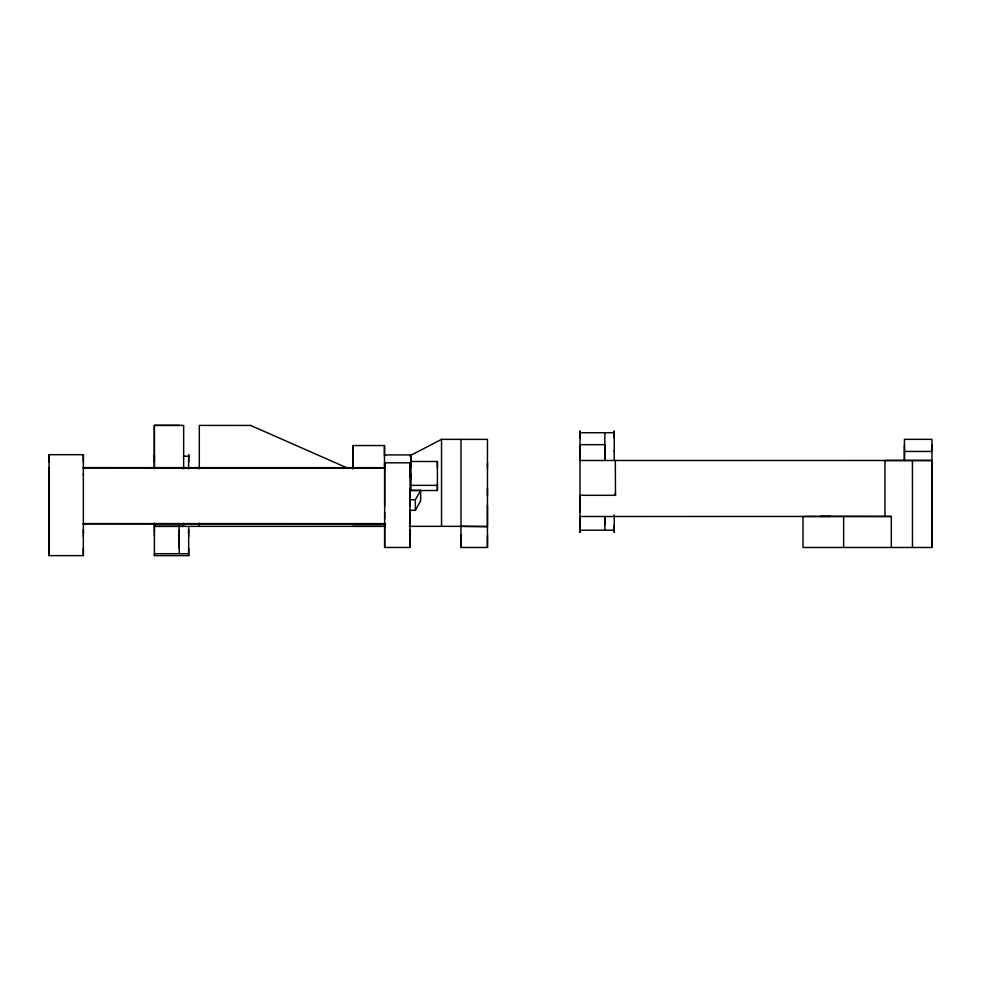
<?xml version="1.0" encoding="UTF-8"?>
<svg xmlns="http://www.w3.org/2000/svg" width="981" height="981" viewBox="0 0 981 981"><rect width="100%" height="100%" fill="white"/><g stroke="black" fill="none" stroke-linecap="round" stroke-linejoin="round"><path stroke-width="1.47" d="M83.336 554.523L83.336 555.626L49.05 555.626L49.05 554.523M49.05 553.701L49.05 467.459M49.05 461.83L49.05 454.681L83.336 454.681L83.336 555.626M83.336 553.701L83.336 548.477M83.336 536.435L83.336 535.307M83.336 533.75L83.336 529.728M83.336 475.074L83.336 473.884M83.336 461.83L83.336 454.681M188.671 554.523L188.671 555.626L154.385 555.626L154.385 554.523M154.385 535.368L154.385 534.253M154.385 532.72L154.385 523.842M154.385 461.83L154.385 454.681M179.253 553.701L179.253 525.755M188.671 548.477L188.671 553.701L154.385 553.701M188.671 536.435L188.671 535.307M188.671 533.75L188.671 529.728M188.671 461.83L188.671 454.681L188.671 468.918M199.302 526.356L199.302 523.302M199.302 468.881L199.315 425.411L250.67 425.435M352.743 467.765L352.755 445.546L384.491 445.546L384.491 456.104M384.491 526.368L384.491 523.364M384.491 467.765L384.491 445.546M410.058 529.715L410.058 547.472L384.662 547.472L384.662 523.879L83.091 523.842M384.662 518.557L384.662 512.29M384.662 505.804L384.662 462.824L410.058 462.824L410.058 474.755M410.058 476.852L410.058 467.655M410.058 509.605L410.058 523.621M410.058 505.804L410.058 462.824M410.953 474.154L410.953 479.672M410.953 467.63L410.953 454.914L384.491 454.914M410.953 463.866L410.953 490.525L437.403 490.525L437.403 484.356M437.403 467.63L437.403 461.524L410.953 461.475M409.359 526.343L487.459 526.356L487.459 439.378L441.536 439.365L441.536 526.343M487.459 505.154L487.459 547.484L461.009 547.484L461.009 439.365M487.459 495.442L487.459 488.354M487.459 468.501L487.459 462.824M579.992 531.028L579.992 532.143L579.992 431.199L579.992 438.348M579.992 511.874L579.992 510.77M579.992 509.237L579.992 495.92M579.992 452.609L579.992 451.456M604.848 530.218L604.86 516.496M614.265 531.028L614.265 532.143L614.265 514.951M614.265 524.994L614.265 530.218L579.992 530.218L580.004 516.496L891.3 516.46L891.3 547.484M614.265 451.579L614.265 450.389M614.265 438.348L614.265 431.199L614.265 460.163M843.623 547.484L843.635 516.411L891.3 516.46M884.948 516.46L884.948 460.494L931.938 460.481L579.992 460.494L579.992 444.663L604.848 444.663L604.86 460.506M904.433 445.006L904.421 460.506M843.635 516.411L802.985 516.472L802.998 547.484L931.938 547.484L931.938 514.608M931.938 499.415L931.938 463.903M931.938 445.006L931.938 451.444L904.433 451.444M615.332 493.21L615.479 495.307L615.332 460.506M410.058 510.341L415.343 510.341L415.343 499.758L420.641 490.353L409.923 490.353M415.343 510.341L420.641 500.935L420.641 490.353M409.567 455.944L441.536 439.365M179.229 425.374L154.36 425.386L154.385 468.648M579.992 432.719L614.265 432.719M183.288 456.202L188.671 456.202M83.103 467.618L384.662 467.655M83.103 467.876L384.662 467.912M410.953 485.374L437.403 485.374M579.992 495.307L615.479 495.307M410.058 499.758L415.343 499.758M820.423 516.386L830.637 516.386M83.078 523.584L385.607 523.621M352.755 526.343L381.793 526.343M384.846 526.331L154.385 526.356L183.655 526.343L183.655 523.29M487.459 526.76L461.009 526.356M250.658 425.435L348.549 468.538M931.913 460.481L931.938 547.484M912.44 460.481L912.465 547.484M437.403 461.475L437.403 490.525M154.385 468.145L154.36 425.386L183.655 425.398L183.655 468.869M931.938 523.989L931.938 439.341L904.433 439.341L904.433 460.506M604.848 432.719L604.848 460.052M604.848 516.815L604.848 524.994M487.459 535.086L487.459 547.484M461.009 535.086L461.009 547.484M410.953 454.914L410.953 461.144M410.058 488.55L410.058 547.472M384.662 462.824L384.662 547.472M352.755 445.546L352.755 468.906M188.671 526.527L188.671 555.626M179.253 529.728L179.253 548.477M154.385 523.131L154.385 555.626M49.05 454.681L49.05 555.626"/></g></svg>
